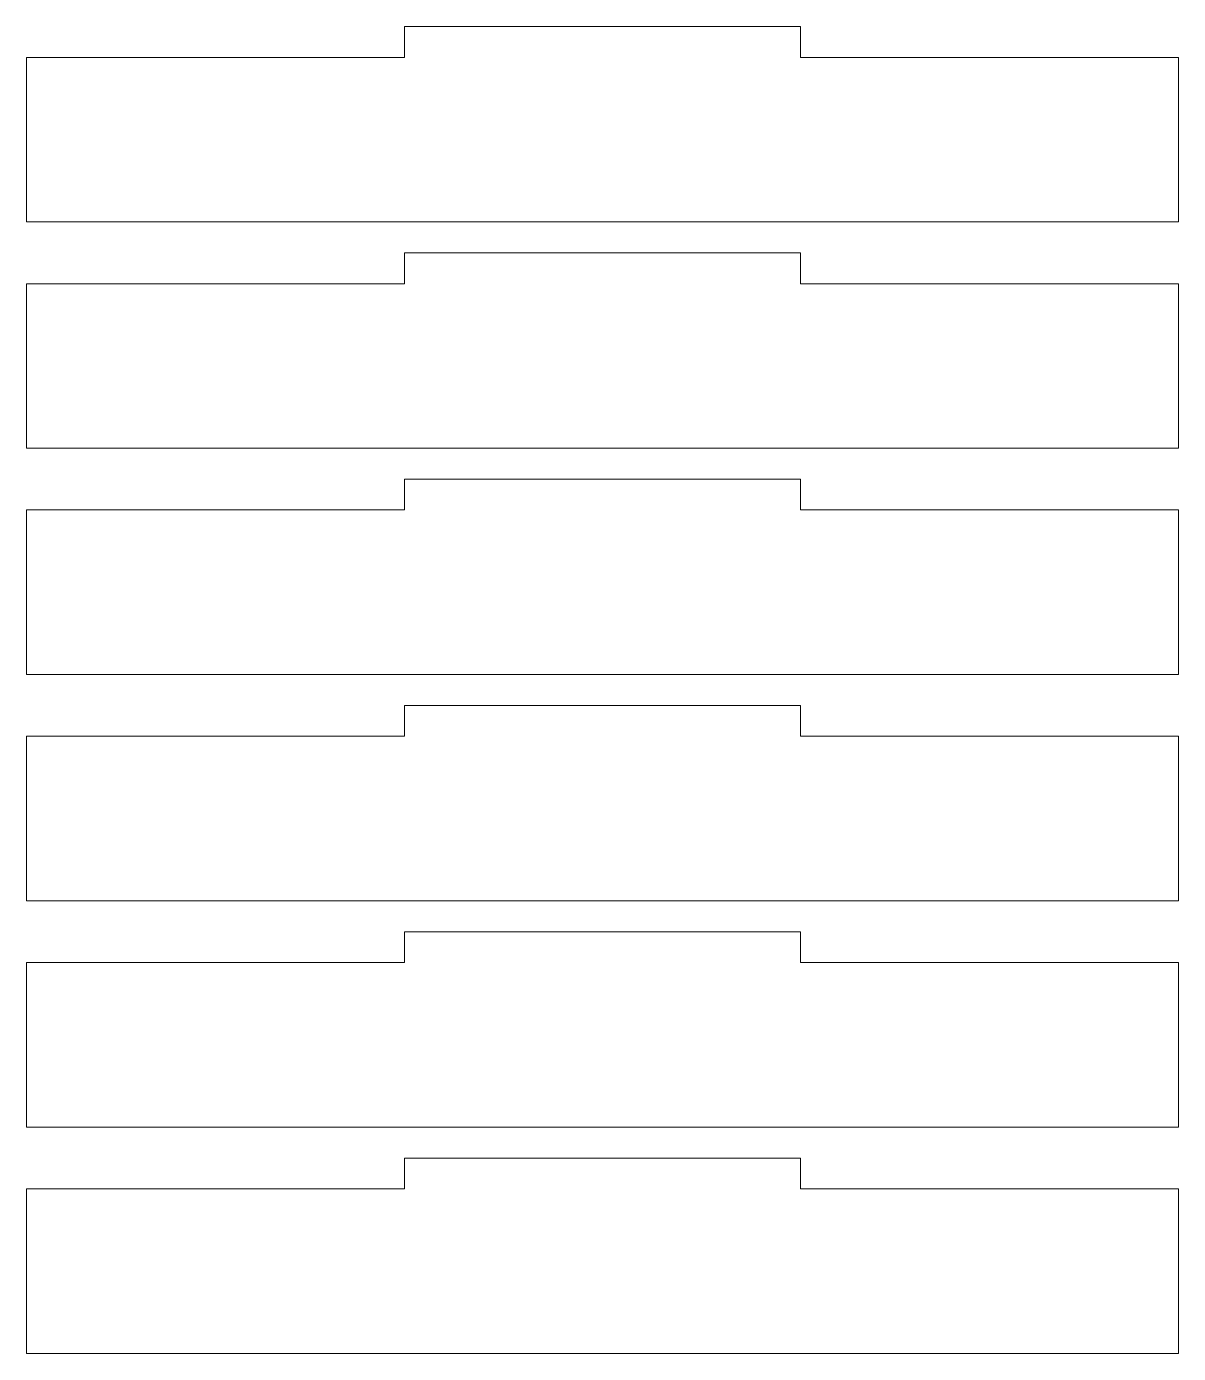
# Model space of a CAD drawing. Header units: millimetres. Extents: x -1990 to 1990, y -412 to 412.
# Drawn here: x 1877.9 to 1989.9, y -45.5 to 83.5 of the extents above; entities that cross this region are included whole.
import ezdxf

# ---------------------------------------------------------------- set-up
doc = ezdxf.new("R2010")
doc.units = ezdxf.units.MM
doc.header["$MEASUREMENT"] = 0
doc.layers.add('Camada 1', color=7, linetype='Continuous')

msp = doc.modelspace()

# ---------------------------------------------------------------- linework, layer by layer
at = {"layer": 'Camada 1', "color": 250, "lineweight": 9}
for points in [[(1989.8838, 64.4585), (1989.8838, 64.4585), (1989.8838, 80.4585), (1989.8838, 80.4585), (1989.8838, 80.4585), (1989.8838, 80.4585), (1953.1438, 80.4585), (1953.1438, 80.4585), (1953.1438, 80.4585), (1953.1438, 80.4585), (1953.1438, 83.4585), (1953.1438, 83.4585), (1953.1438, 83.4585), (1953.1438, 83.4585), (1914.6538, 83.4585), (1914.6538, 83.4585), (1914.6538, 83.4585), (1914.6538, 83.4585), (1914.6538, 80.4585), (1914.6538, 80.4585), (1914.6538, 80.4585), (1914.6538, 80.4585), (1877.9138, 80.4585), (1877.9138, 80.4585), (1877.9138, 80.4585), (1877.9138, 80.4585), (1877.9138, 64.4585), (1877.9138, 64.4585), (1877.9138, 64.4585), (1877.9138, 64.4585), (1989.8838, 64.4585), (1989.8838, 64.4585)], [(1989.8838, 42.4585), (1989.8838, 42.4585), (1989.8838, 58.4585), (1989.8838, 58.4585), (1989.8838, 58.4585), (1989.8838, 58.4585), (1953.1438, 58.4585), (1953.1438, 58.4585), (1953.1438, 58.4585), (1953.1438, 58.4585), (1953.1438, 61.4585), (1953.1438, 61.4585), (1953.1438, 61.4585), (1953.1438, 61.4585), (1914.6538, 61.4585), (1914.6538, 61.4585), (1914.6538, 61.4585), (1914.6538, 61.4585), (1914.6538, 58.4585), (1914.6538, 58.4585), (1914.6538, 58.4585), (1914.6538, 58.4585), (1877.9138, 58.4585), (1877.9138, 58.4585), (1877.9138, 58.4585), (1877.9138, 58.4585), (1877.9138, 42.4585), (1877.9138, 42.4585), (1877.9138, 42.4585), (1877.9138, 42.4585), (1989.8838, 42.4585), (1989.8838, 42.4585)], [(1989.8838, 20.4585), (1989.8838, 20.4585), (1989.8838, 36.4585), (1989.8838, 36.4585), (1989.8838, 36.4585), (1989.8838, 36.4585), (1953.1438, 36.4585), (1953.1438, 36.4585), (1953.1438, 36.4585), (1953.1438, 36.4585), (1953.1438, 39.4585), (1953.1438, 39.4585), (1953.1438, 39.4585), (1953.1438, 39.4585), (1914.6538, 39.4585), (1914.6538, 39.4585), (1914.6538, 39.4585), (1914.6538, 39.4585), (1914.6538, 36.4585), (1914.6538, 36.4585), (1914.6538, 36.4585), (1914.6538, 36.4585), (1877.9138, 36.4585), (1877.9138, 36.4585), (1877.9138, 36.4585), (1877.9138, 36.4585), (1877.9138, 20.4585), (1877.9138, 20.4585), (1877.9138, 20.4585), (1877.9138, 20.4585), (1989.8838, 20.4585), (1989.8838, 20.4585)], [(1989.8838, -1.5415), (1989.8838, -1.5415), (1989.8838, 14.4585), (1989.8838, 14.4585), (1989.8838, 14.4585), (1989.8838, 14.4585), (1953.1438, 14.4585), (1953.1438, 14.4585), (1953.1438, 14.4585), (1953.1438, 14.4585), (1953.1438, 17.4585), (1953.1438, 17.4585), (1953.1438, 17.4585), (1953.1438, 17.4585), (1914.6538, 17.4585), (1914.6538, 17.4585), (1914.6538, 17.4585), (1914.6538, 17.4585), (1914.6538, 14.4585), (1914.6538, 14.4585), (1914.6538, 14.4585), (1914.6538, 14.4585), (1877.9138, 14.4585), (1877.9138, 14.4585), (1877.9138, 14.4585), (1877.9138, 14.4585), (1877.9138, -1.5415), (1877.9138, -1.5415), (1877.9138, -1.5415), (1877.9138, -1.5415), (1989.8838, -1.5415), (1989.8838, -1.5415)], [(1989.8838, -23.5415), (1989.8838, -23.5415), (1989.8838, -7.5415), (1989.8838, -7.5415), (1989.8838, -7.5415), (1989.8838, -7.5415), (1953.1438, -7.5415), (1953.1438, -7.5415), (1953.1438, -7.5415), (1953.1438, -7.5415), (1953.1438, -4.5415), (1953.1438, -4.5415), (1953.1438, -4.5415), (1953.1438, -4.5415), (1914.6538, -4.5415), (1914.6538, -4.5415), (1914.6538, -4.5415), (1914.6538, -4.5415), (1914.6538, -7.5415), (1914.6538, -7.5415), (1914.6538, -7.5415), (1914.6538, -7.5415), (1877.9138, -7.5415), (1877.9138, -7.5415), (1877.9138, -7.5415), (1877.9138, -7.5415), (1877.9138, -23.5415), (1877.9138, -23.5415), (1877.9138, -23.5415), (1877.9138, -23.5415), (1989.8838, -23.5415), (1989.8838, -23.5415)], [(1989.8838, -45.5415), (1989.8838, -45.5415), (1989.8838, -29.5415), (1989.8838, -29.5415), (1989.8838, -29.5415), (1989.8838, -29.5415), (1953.1438, -29.5415), (1953.1438, -29.5415), (1953.1438, -29.5415), (1953.1438, -29.5415), (1953.1438, -26.5415), (1953.1438, -26.5415), (1953.1438, -26.5415), (1953.1438, -26.5415), (1914.6538, -26.5415), (1914.6538, -26.5415), (1914.6538, -26.5415), (1914.6538, -26.5415), (1914.6538, -29.5415), (1914.6538, -29.5415), (1914.6538, -29.5415), (1914.6538, -29.5415), (1877.9138, -29.5415), (1877.9138, -29.5415), (1877.9138, -29.5415), (1877.9138, -29.5415), (1877.9138, -45.5415), (1877.9138, -45.5415), (1877.9138, -45.5415), (1877.9138, -45.5415), (1989.8838, -45.5415), (1989.8838, -45.5415)]]:
    msp.add_open_spline(points, degree=3, knots=[0, 0, 0, 0, 0.11111111, 0.11111111, 0.11111111, 0.11111111, 0.22222222, 0.22222222, 0.22222222, 0.22222222, 0.33333333, 0.33333333, 0.33333333, 0.33333333, 0.44444444, 0.44444444, 0.44444444, 0.44444444, 0.55555556, 0.55555556, 0.55555556, 0.55555556, 0.66666667, 0.66666667, 0.66666667, 0.66666667, 0.77777778, 0.77777778, 0.77777778, 0.77777778, 1, 1, 1, 1], dxfattribs=at)

doc.saveas('drawing.dxf')
